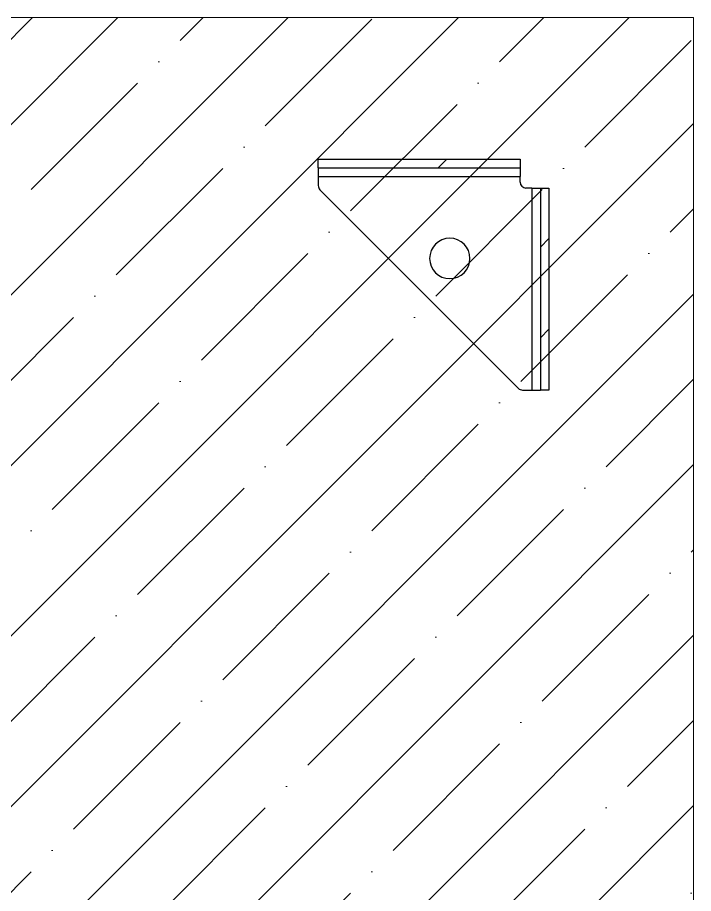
# Model space of a CAD drawing. Header units: millimetres. Extents: x 25115 to 31055, y 5999 to 10199.
# Drawn here: x 27700.9 to 28057.1, y 7149.4 to 7610.7 of the extents above; entities that cross this region are included whole.
import ezdxf

# ---------------------------------------------------------------- set-up
doc = ezdxf.new("R2010")
doc.units = ezdxf.units.MM
doc.header["$LTSCALE"] = 0.3
doc.layers.add('SRAFY', color=7, linetype='Continuous', lineweight=9, true_color=0x5b5b5b)
pattern_1 = [(45, (26117.92, 6300.18), (-143.325, 143.325), []), (45, (26165.7, 6300.18), (-143.325, 143.325), []), (45, (26213.47, 6300.18), (-143.325, 143.325), []), (45, (26261.25, 6300.18), (-143.325, 143.325), [])]

msp = doc.modelspace()

# ---------------------------------------------------------------- hatches: boundary and pattern name
at = {"linetype": 'Continuous', "lineweight": 18}
h = msp.add_hatch(dxfattribs=at)
h.set_pattern_fill('DIN 201 OCEL A OCELOVÁ LITINA', color=256, scale=10.64, style=0, pattern_type=2)
h.set_pattern_definition(pattern_1)
h.paths.add_polyline_path([(27859.37, 7536.11), (27859.37, 7531.55), (27965.77, 7531.55), (27965.77, 7536.11)], flags=0)
h = msp.add_hatch(dxfattribs=at)
h.set_pattern_fill('DIN 201 OCEL A OCELOVÁ LITINA', color=256, scale=10.64, style=0, pattern_type=2)
h.set_pattern_definition(pattern_1)
h.paths.add_polyline_path([(27976.41, 7414.51), (27980.97, 7414.51), (27980.97, 7520.91), (27976.41, 7520.91)], flags=0)
at = {"layer": 'SRAFY'}
h = msp.add_hatch(dxfattribs=at)
h.set_pattern_fill('ANSI35', color=8, scale=10, style=0)
h.set_pattern_definition([(45, (2956.124, 2839.05), (-44.90128, 44.90128), []), (45, (3001.026, 2839.05), (-44.90128, 44.90128), [79.375, -15.875, 0, -15.875])])
h.paths.add_polyline_path([(27357.13, 7610.7), (28057.13, 7610.7), (28057.13, 6914.19), (27357.13, 6914.19)])

# ---------------------------------------------------------------- linework, layer by layer
for p, q in [((27859.37, 7531.55), (27859.37, 7536.11)), ((27859.37, 7536.11), (27965.77, 7536.11)), ((27965.77, 7536.11), (27965.77, 7531.55)), ((27859.37, 7531.55), (27965.77, 7531.55)), ((27859.37, 7531.55), (27859.37, 7526.99)), ((27965.77, 7531.55), (27965.77, 7526.99)), ((27859.37, 7526.99), (27965.77, 7526.99)), ((27859.37, 7526.99), (27859.37, 7522.17)), ((27965.77, 7523.95), (27965.77, 7526.99)), ((27860.26, 7520.02), (27964.87, 7415.4)), ((27971.85, 7520.91), (27968.81, 7520.91)), ((27971.85, 7520.91), (27971.85, 7414.51)), ((27971.85, 7520.91), (27976.41, 7520.91)), ((27976.41, 7520.91), (27976.41, 7414.51)), ((27976.41, 7520.91), (27980.97, 7520.91)), ((27980.97, 7520.91), (27980.97, 7414.51)), ((27967.02, 7414.51), (27971.85, 7414.51)), ((27971.85, 7414.51), (27976.41, 7414.51)), ((27980.97, 7414.51), (27976.41, 7414.51))]:
    msp.add_line(p, q)
for centre, radius, start, end in [((27862.41, 7522.17), 3.04, 180, 225), ((27968.81, 7523.95), 3.04, 180, 270), ((27928.69, 7483.83), 10.64, 90, 270), ((27928.69, 7483.83), 10.64, 270, 90), ((27967.02, 7417.55), 3.04, 225, 270)]:
    msp.add_arc(centre, radius, start, end)
msp.add_lwpolyline([(27357.13, 7610.7), (28057.13, 7610.7), (28057.13, 6914.19), (27357.13, 6914.19)], close=True, dxfattribs=at)

doc.saveas('drawing.dxf')
